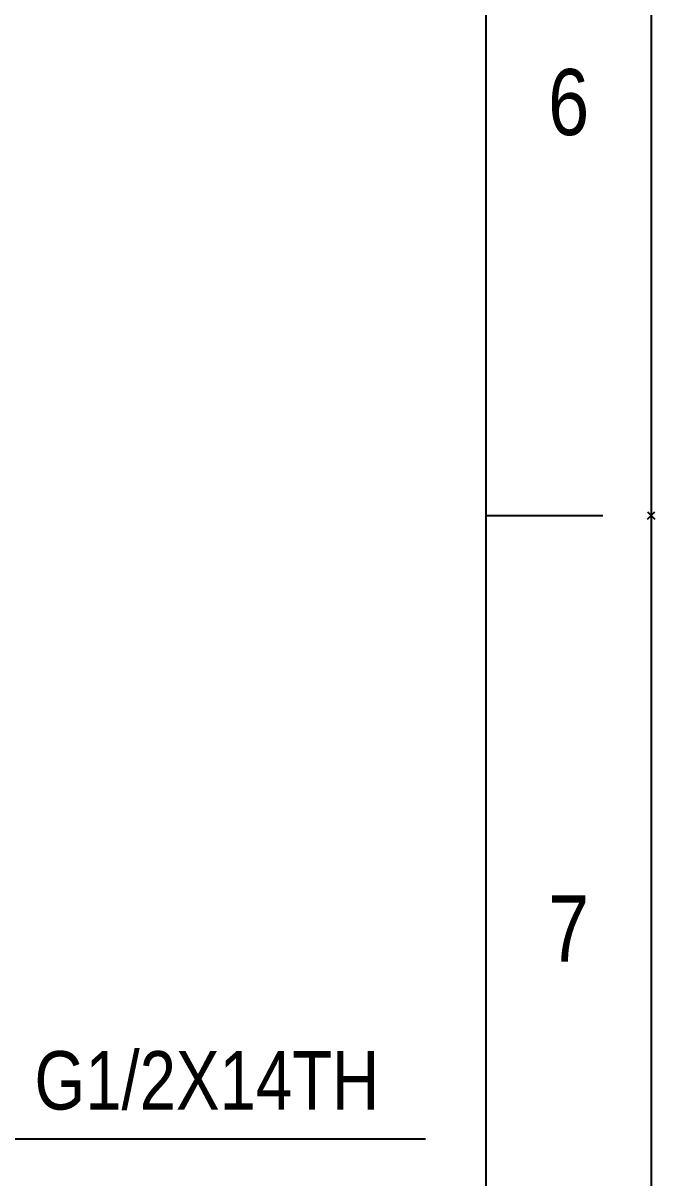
# Model space of a CAD drawing. Header units: inches. Extents: x 1105 to 1525, y -292 to 302.
# Drawn here: x 1471 to 1525.1, y -192.9 to -94.1 of the extents above; entities that cross this region are included whole.
import ezdxf

# ---------------------------------------------------------------- set-up
doc = ezdxf.new("R2010")
doc.units = ezdxf.units.IN
doc.header["$LTSCALE"] = 2.42
doc.header["$MEASUREMENT"] = 0
doc.header["$PDMODE"] = 3
doc.header["$PDSIZE"] = 0.3125
doc.layers.add('DIM', color=3, linetype='CONTINUOUS', lineweight=18)
doc.layers.add('FORM', color=7, linetype='CONTINUOUS')
doc.styles.get("Standard").update_dxf_attribs({"font": 'arial.ttf', "width": 0.8})
doc.dimstyles.new('ISO-25', dxfattribs={"dimtxt": 5, "dimasz": 2.5, "dimexe": 1.25, "dimexo": 0.625, "dimgap": 2, "dimtad": 1, "dimtih": 1, "dimtoh": 1, "dimdec": 1, "dimdsep": 46, "dimtxsty": 'Standard', "dimcen": 0, "dimclrd": 3, "dimclre": 3, "dimclrt": 4, "dimadec": 0, "dimazin": 0, "dimtfac": 1, "dimtdec": 1, "dimtmove": 0, "dimatfit": 3, "dimfxl": 1, "dimarcsym": 0})

msp = doc.modelspace()

# ---------------------------------------------------------------- linework, layer by layer
at = {"layer": 'FORM'}
for p, q in [((1510.609, -277.621), (1510.609, 288.035)), ((1510.609, -136.207), (1520.609, -136.207))]:
    msp.add_line(p, q, dxfattribs=at)
msp.add_lwpolyline([(1104.75, 302.177), (1524.75, 302.177), (1524.75, -291.762), (1104.75, -291.762)], close=True, dxfattribs=at)
msp.add_point((1524.75, -136.207), dxfattribs=at)

# ---------------------------------------------------------------- texts
at = {"layer": 'DIM', "color": 4, "insert": (1471.96, -182.057), "char_height": 5, "attachment_point": 1}
msp.add_mtext_dynamic_manual_height_columns('G1/2X14TH', width=32.40566, gutter_width=1, heights=[0], dxfattribs=at)
at = {"layer": 'FORM', "char_height": 5.657, "attachment_point": 5}
for s, insert in [('6', (1517.679, -100.853)), ('7', (1517.679, -171.56))]:
    msp.add_mtext_dynamic_manual_height_columns(s, width=50, gutter_width=12.5, heights=[0], dxfattribs=dict(at, insert=insert))

# ---------------------------------------------------------------- leaders
at = {"layer": 'DIM'}
msp.add_leader([(1453.118, -168.584), (1469.814, -189.55), (1505.441, -189.55)], dimstyle='ISO-25', override={"dimasz": 5, "dimtad": 0}, dxfattribs=at)

doc.saveas('drawing.dxf')
